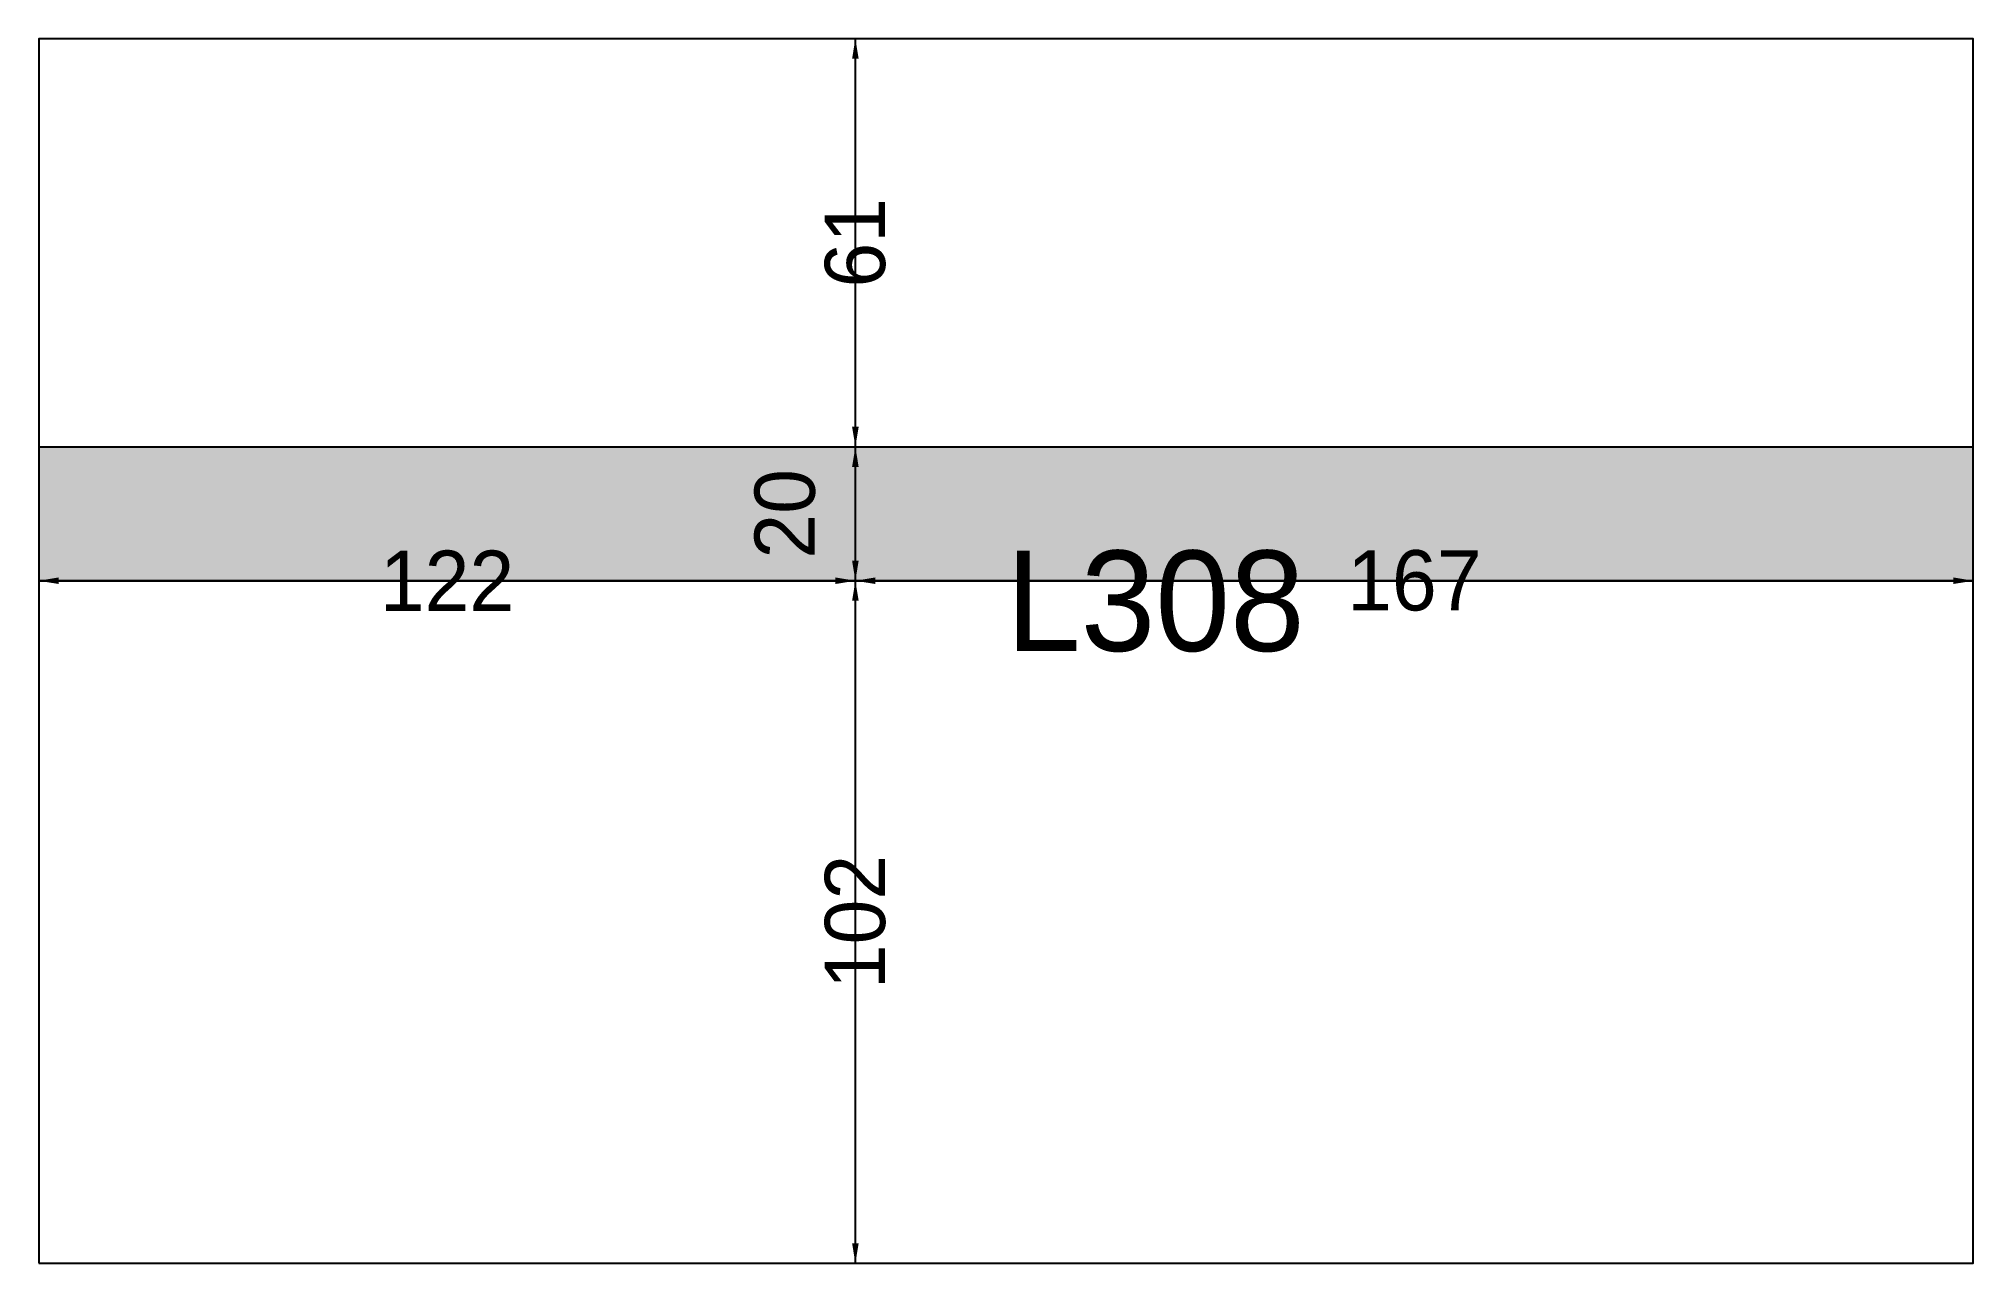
# Model space of a CAD drawing. Extents: x 5789 to 6078, y 2611 to 2794.
import ezdxf

# ---------------------------------------------------------------- set-up
doc = ezdxf.new("R2010")
doc.units = 0
for name, color, linetype in [('3', 3, 'Continuous'), ('4', 4, 'Continuous'), ('Hachura', 251, 'Continuous'), ('Painéis', 200, 'Continuous')]:
    doc.layers.add(name, color=color, linetype=linetype)
doc.dimstyles.new('COTA PAINEL-50', dxfattribs={"dimtxt": 9, "dimasz": 3, "dimexe": 3, "dimexo": 3, "dimgap": 3, "dimtad": 1, "dimdec": 1, "dimcen": 2.5, "dimclrd": 4, "dimclre": 4, "dimclrt": 240, "dimazin": 3, "dimtfac": 1, "dimtmove": 0, "dimatfit": 3})

# ---------------------------------------------------------------- blocks, each defined once
blk = doc.blocks.new('_CLOSEDFILLED')
at = {"color": 0, "linetype": 'BYBLOCK'}
blk.add_solid([(-1, 0.164), (0, 0), (-1, -0.164)], dxfattribs=at)
blk = doc.blocks.new('*D1')
at = {"color": 4}
for p, q in [((5789.07, 2715.94), (5789.07, 2715.94)), ((5911.07, 2715.94), (5911.07, 2715.94)), ((5792.07, 2712.94), (5836.57, 2712.94)), ((5863.57, 2712.94), (5908.07, 2712.94))]:
    blk.add_line(p, q, dxfattribs=at)
at = {"layer": 'Defpoints'}
for p in [(5789.07, 2712.94), (5789.07, 2712.94), (5911.07, 2712.94)]:
    blk.add_point(p, dxfattribs=at)
at = {"layer": 'Painéis', "color": 4, "xscale": 3, "yscale": 3, "rotation": 180}
blk.add_blockref('_CLOSEDFILLED', (5789.07, 2712.94), dxfattribs=at)
at = {"layer": 'Painéis', "color": 4, "xscale": 3, "yscale": 3}
blk.add_blockref('_CLOSEDFILLED', (5911.07, 2712.94), dxfattribs=at)
at = {"layer": 'Painéis', "color": 240, "insert": (5850.07, 2712.94), "char_height": 9, "attachment_point": 5}
blk.add_mtext('122', dxfattribs=at)
blk = doc.blocks.new('*D2')
at = {"color": 4}
for p, q in [((5911.07, 2715.94), (5911.07, 2715.94)), ((6078.07, 2715.94), (6078.07, 2715.94)), ((5914.07, 2712.94), (5981.07, 2712.94)), ((6008.07, 2712.94), (6075.07, 2712.94))]:
    blk.add_line(p, q, dxfattribs=at)
at = {"layer": 'Defpoints'}
for p in [(5911.07, 2712.94), (5911.07, 2712.94), (6078.07, 2712.94)]:
    blk.add_point(p, dxfattribs=at)
at = {"layer": 'Painéis', "color": 4, "xscale": 3, "yscale": 3, "rotation": 180}
blk.add_blockref('_CLOSEDFILLED', (5911.07, 2712.94), dxfattribs=at)
at = {"layer": 'Painéis', "color": 4, "xscale": 3, "yscale": 3}
blk.add_blockref('_CLOSEDFILLED', (6078.07, 2712.94), dxfattribs=at)
at = {"layer": 'Painéis', "color": 240, "insert": (5994.57, 2712.94), "char_height": 9, "attachment_point": 5}
blk.add_mtext('167', dxfattribs=at)
blk = doc.blocks.new('*D3')
at = {"color": 4}
for p, q in [((5908.07, 2712.94), (5908.07, 2712.94)), ((5911.07, 2675.44), (5911.07, 2709.94)), ((5911.07, 2613.94), (5911.07, 2648.44)), ((5908.07, 2610.94), (5908.07, 2610.94))]:
    blk.add_line(p, q, dxfattribs=at)
at = {"layer": 'Defpoints'}
for p in [(5911.07, 2712.94), (5911.07, 2610.94), (5911.07, 2610.94)]:
    blk.add_point(p, dxfattribs=at)
at = {"layer": 'Painéis', "color": 4, "xscale": 3, "yscale": 3}
for p, rotation in [((5911.07, 2712.94), 90), ((5911.07, 2610.94), 270)]:
    blk.add_blockref('_CLOSEDFILLED', p, dxfattribs=dict(at, rotation=rotation))
at = {"layer": 'Painéis', "color": 240, "insert": (5911.07, 2661.94), "char_height": 9, "attachment_point": 5, "rotation": 90}
blk.add_mtext('102', dxfattribs=at)
blk = doc.blocks.new('*D4')
at = {"color": 4}
for p, q in [((5908.07, 2732.94), (5908.07, 2732.94)), ((5911.07, 2715.94), (5911.07, 2729.94)), ((5908.07, 2712.94), (5908.07, 2712.94))]:
    blk.add_line(p, q, dxfattribs=at)
at = {"layer": 'Defpoints'}
for p in [(5911.07, 2732.94), (5911.07, 2712.94), (5911.07, 2712.94)]:
    blk.add_point(p, dxfattribs=at)
at = {"layer": 'Painéis', "color": 4, "xscale": 3, "yscale": 3}
for p, rotation in [((5911.07, 2732.94), 90), ((5911.07, 2712.94), 270)]:
    blk.add_blockref('_CLOSEDFILLED', p, dxfattribs=dict(at, rotation=rotation))
at = {"layer": 'Painéis', "color": 240, "insert": (5900.57, 2722.94), "char_height": 9, "attachment_point": 5, "rotation": 90}
blk.add_mtext('20', dxfattribs=at)
blk = doc.blocks.new('*D5')
at = {"color": 4}
for p, q in [((5908.07, 2793.94), (5908.07, 2793.94)), ((5911.07, 2772.44), (5911.07, 2790.94)), ((5911.07, 2735.94), (5911.07, 2754.44)), ((5908.07, 2732.94), (5908.07, 2732.94))]:
    blk.add_line(p, q, dxfattribs=at)
at = {"layer": 'Defpoints'}
for p in [(5911.07, 2793.94), (5911.07, 2732.94), (5911.07, 2732.94)]:
    blk.add_point(p, dxfattribs=at)
at = {"layer": 'Painéis', "color": 4, "xscale": 3, "yscale": 3}
for p, rotation in [((5911.07, 2793.94), 90), ((5911.07, 2732.94), 270)]:
    blk.add_blockref('_CLOSEDFILLED', p, dxfattribs=dict(at, rotation=rotation))
at = {"layer": 'Painéis', "color": 240, "insert": (5911.07, 2763.44), "char_height": 9, "attachment_point": 5, "rotation": 90}
blk.add_mtext('61', dxfattribs=at)

msp = doc.modelspace()

# ---------------------------------------------------------------- hatches: boundary and pattern name
at = {"layer": 'Hachura'}
h = msp.add_hatch(color=7, dxfattribs=at)
h.dxf.hatch_style = 1
h.paths.add_polyline_path([(5789.07, 2712.94), (6078.07, 2712.94), (6078.07, 2732.94), (5789.07, 2732.94)])

# ---------------------------------------------------------------- linework, layer by layer
at = {"layer": '3'}
for p, q in [((6078.07, 2793.94), (5789.07, 2793.94)), ((5789.07, 2793.94), (5789.07, 2610.94)), ((6078.07, 2610.94), (6078.07, 2793.94)), ((5789.07, 2610.94), (6078.07, 2610.94))]:
    msp.add_line(p, q, dxfattribs=at)
at = {"layer": '3', "lineweight": 25}
msp.add_lwpolyline([(5789.07, 2610.94), (6078.07, 2610.94), (6078.07, 2793.94), (5789.07, 2793.94)], close=True, dxfattribs=at)
at = {"layer": '3'}
for points in [[(5911.07, 2610.94), (5911.07, 2793.94)], [(5789.07, 2732.94), (6078.07, 2732.94)], [(5789.07, 2712.94), (6078.07, 2712.94)], [(6078.07, 2712.94), (5789.07, 2712.94)]]:
    msp.add_lwpolyline(points, dxfattribs=at)
at = {"layer": 'Painéis', "lineweight": 18}
for p, q in [((5911.07, 2610.94), (5911.07, 2793.94)), ((5789.07, 2732.94), (6078.07, 2732.94)), ((5789.07, 2712.94), (6078.07, 2712.94))]:
    msp.add_line(p, q, dxfattribs=at)

# ---------------------------------------------------------------- texts
at = {"layer": '4'}
msp.add_text('L308', height=15, dxfattribs=at).set_placement((5933.57, 2702.44))

# ---------------------------------------------------------------- dimensions: what is measured, and where the dimension line sits
at = {"layer": 'Painéis'}
for base, p1, p2, text, picture, middle in [((5911.07, 2732.94), (5911.07, 2732.94), (5911.07, 2793.94), '61', '*D5', (5911.07, 2763.44)), ((5911.07, 2712.94), (5911.07, 2712.94), (5911.07, 2732.94), '20', '*D4', (5900.57, 2722.94)), ((5911.07, 2610.94), (5911.07, 2610.94), (5911.07, 2712.94), '102', '*D3', (5911.07, 2661.94))]:
    dim = msp.add_linear_dim(base=base, p1=p1, p2=p2, angle=90, text=text, dimstyle='COTA PAINEL-50', dxfattribs=at)
    dim.commit()
    dim.dimension.update_dxf_attribs({"geometry": picture, "text_midpoint": middle})
for base, p1, p2, text, picture, middle in [((5789.07, 2712.94), (5789.07, 2712.94), (5911.07, 2712.94), '122', '*D1', (5850.07, 2712.94)), ((5911.07, 2712.94), (5911.07, 2712.94), (6078.07, 2712.94), '167', '*D2', (5994.57, 2712.94))]:
    dim = msp.add_linear_dim(base=base, p1=p1, p2=p2, text=text, dimstyle='COTA PAINEL-50', dxfattribs=at)
    dim.commit()
    dim.dimension.update_dxf_attribs({"geometry": picture, "text_midpoint": middle})

doc.saveas('drawing.dxf')
